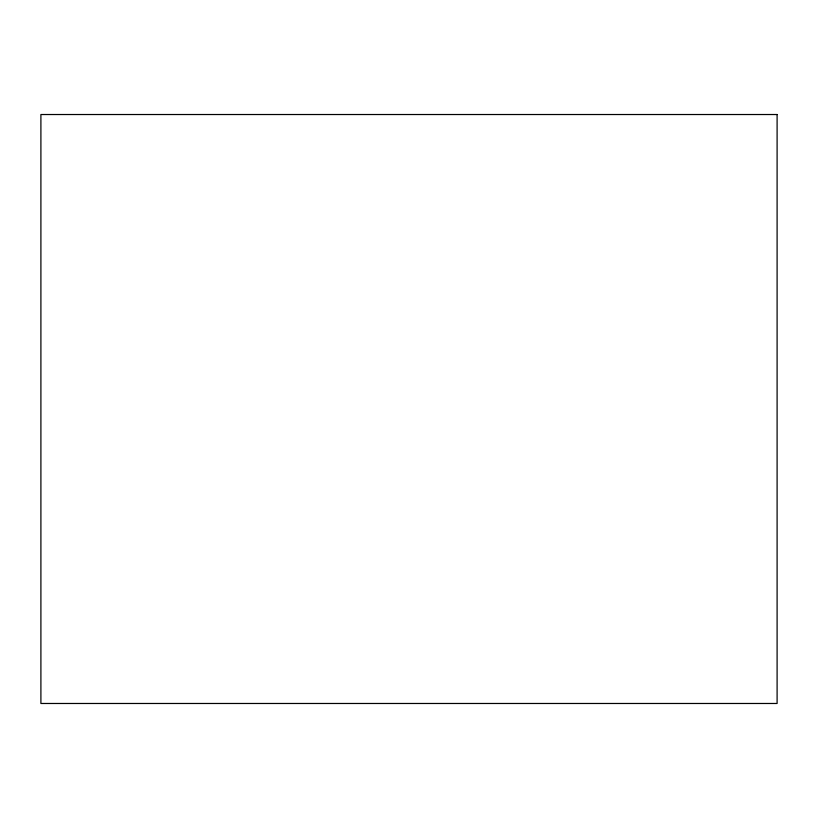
<?xml version="1.0" encoding="UTF-8"?>
<svg xmlns="http://www.w3.org/2000/svg" width="818" height="818" viewBox="0 0 818 818"><rect width="100%" height="100%" fill="white"/><g stroke="black" fill="none" stroke-linecap="round" stroke-linejoin="round"><path stroke-width="1.23" d="M777.1 114.52L40.9 114.52L40.9 703.48L777.1 703.48L777.1 114.52"/></g></svg>
